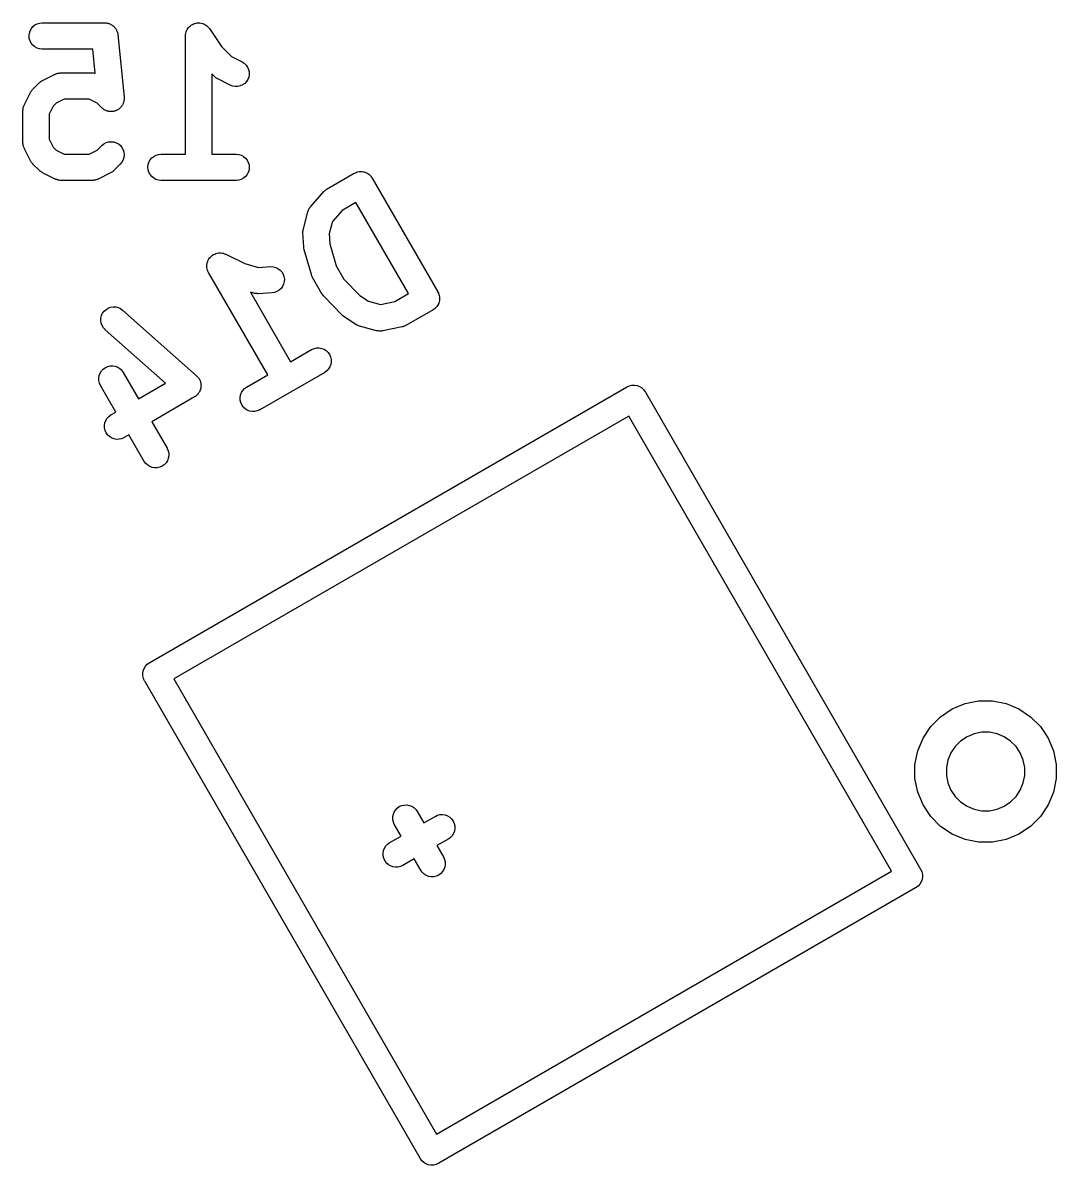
# Model space of a CAD drawing. Extents: x 4.04 to 7.58, y -4.58 to -3.6.
# Drawn here: x 6.5819 to 6.7367, y -3.9525 to -3.7814 of the extents above; entities that cross this region are included whole.
import ezdxf

# ---------------------------------------------------------------- set-up
doc = ezdxf.new("R2010")
doc.units = 0
doc.header["$MEASUREMENT"] = 0
doc.layers.add('BLACK', color=7, linetype='CONTINUOUS')

msp = doc.modelspace()

# ---------------------------------------------------------------- linework, layer by layer
at = {"layer": 'BLACK', "linetype": 'CONTINUOUS'}
for p, q in [((6.58367, -3.78167), (6.58401, -3.78149)), ((6.58401, -3.78149), (6.58438, -3.78138)), ((6.58438, -3.78138), (6.58476, -3.78135)), ((6.58476, -3.78135), (6.59413, -3.78135)), ((6.59413, -3.78135), (6.59416, -3.78135)), ((6.59416, -3.78135), (6.59425, -3.78136)), ((6.59425, -3.78136), (6.59433, -3.78136)), ((6.59433, -3.78136), (6.59444, -3.78138)), ((6.59444, -3.78138), (6.59454, -3.78139)), ((6.59454, -3.78139), (6.59462, -3.78142)), ((6.59462, -3.78142), (6.59471, -3.78143)), ((6.59471, -3.78143), (6.59481, -3.78147)), ((6.59481, -3.78147), (6.59491, -3.78151)), ((6.59491, -3.78151), (6.59498, -3.78155)), ((6.59498, -3.78155), (6.59506, -3.78158)), ((6.59506, -3.78158), (6.59515, -3.78164)), ((6.60711, -3.78167), (6.60728, -3.78158)), ((6.60728, -3.78158), (6.60745, -3.78149)), ((6.60745, -3.78149), (6.60745, -3.78149)), ((6.60745, -3.78149), (6.60746, -3.78149)), ((6.60746, -3.78149), (6.60762, -3.78144)), ((6.60762, -3.78144), (6.60782, -3.78138)), ((6.60782, -3.78138), (6.608, -3.78137)), ((6.60782, -3.78138), (6.60782, -3.78138)), ((6.60782, -3.78138), (6.60782, -3.78138)), ((6.608, -3.78137), (6.6082, -3.78135)), ((6.6082, -3.78135), (6.60821, -3.78135)), ((6.60821, -3.78135), (6.60821, -3.78135)), ((6.60821, -3.78135), (6.60839, -3.78136)), ((6.60839, -3.78136), (6.60859, -3.78139)), ((6.60859, -3.78139), (6.60859, -3.78139)), ((6.60859, -3.78139), (6.60859, -3.78139)), ((6.60859, -3.78139), (6.60876, -3.78144)), ((6.60876, -3.78144), (6.60895, -3.7815)), ((6.60895, -3.7815), (6.60895, -3.7815)), ((6.60895, -3.7815), (6.60896, -3.7815)), ((6.60896, -3.7815), (6.60912, -3.78159)), ((6.58279, -3.7833), (6.58283, -3.78292)), ((6.58283, -3.78292), (6.58294, -3.78255)), ((6.58294, -3.78255), (6.58313, -3.78221)), ((6.58313, -3.78221), (6.58337, -3.78192)), ((6.58337, -3.78192), (6.58367, -3.78167)), ((6.59515, -3.78164), (6.59524, -3.78169)), ((6.59524, -3.78169), (6.59531, -3.78175)), ((6.59531, -3.78175), (6.59538, -3.7818)), ((6.59538, -3.7818), (6.59546, -3.78187)), ((6.59546, -3.78187), (6.59554, -3.78194)), ((6.59554, -3.78194), (6.59559, -3.78201)), ((6.59559, -3.78201), (6.59566, -3.78207)), ((6.59566, -3.78207), (6.59571, -3.78215)), ((6.59571, -3.78215), (6.59578, -3.78224)), ((6.59578, -3.78224), (6.59582, -3.78231)), ((6.59582, -3.78231), (6.59587, -3.78239)), ((6.59587, -3.78239), (6.59591, -3.78248)), ((6.59591, -3.78248), (6.59596, -3.78258)), ((6.59596, -3.78258), (6.59598, -3.78266)), ((6.59598, -3.78266), (6.59602, -3.78274)), ((6.59602, -3.78274), (6.59604, -3.78285)), ((6.59604, -3.78285), (6.59607, -3.78295)), ((6.59607, -3.78295), (6.59607, -3.78303)), ((6.59607, -3.78303), (6.59609, -3.78312)), ((6.59609, -3.78312), (6.59703, -3.79249)), ((6.60622, -3.78329), (6.60625, -3.7831)), ((6.60622, -3.78331), (6.60622, -3.78329)), ((6.60625, -3.7831), (6.60627, -3.78291)), ((6.60627, -3.78291), (6.60633, -3.7827)), ((6.60627, -3.78291), (6.60627, -3.78291)), ((6.60627, -3.78291), (6.60627, -3.78291)), ((6.60633, -3.7827), (6.60638, -3.78254)), ((6.60638, -3.78254), (6.60649, -3.78235)), ((6.60638, -3.78254), (6.60638, -3.78254)), ((6.60638, -3.78254), (6.60638, -3.78254)), ((6.60649, -3.78235), (6.60657, -3.7822)), ((6.60657, -3.7822), (6.60669, -3.78205)), ((6.60657, -3.7822), (6.60657, -3.7822)), ((6.60657, -3.7822), (6.60657, -3.7822)), ((6.60669, -3.78205), (6.60681, -3.78191)), ((6.60681, -3.78191), (6.60681, -3.78191)), ((6.60681, -3.78191), (6.60682, -3.78191)), ((6.60682, -3.78191), (6.60697, -3.78178)), ((6.60697, -3.78178), (6.60711, -3.78167)), ((6.60711, -3.78167), (6.60711, -3.78167)), ((6.60711, -3.78167), (6.60711, -3.78167)), ((6.60912, -3.78159), (6.60929, -3.78168)), ((6.60929, -3.78168), (6.60929, -3.78168)), ((6.60929, -3.78168), (6.60929, -3.78168)), ((6.60929, -3.78168), (6.60945, -3.78181)), ((6.60945, -3.78181), (6.60959, -3.78193)), ((6.60959, -3.78193), (6.60959, -3.78193)), ((6.60959, -3.78193), (6.60959, -3.78193)), ((6.60959, -3.78193), (6.6097, -3.78206)), ((6.6097, -3.78206), (6.60983, -3.78222)), ((6.60983, -3.78222), (6.6116, -3.78487)), ((6.58282, -3.78368), (6.58279, -3.7833)), ((6.58293, -3.78405), (6.58282, -3.78368)), ((6.58311, -3.78439), (6.58293, -3.78405)), ((6.58335, -3.78469), (6.58311, -3.78439)), ((6.58365, -3.78494), (6.58335, -3.78469)), ((6.58398, -3.78512), (6.58365, -3.78494)), ((6.60622, -3.80103), (6.60622, -3.78331)), ((6.6116, -3.78487), (6.61311, -3.78638)), ((6.58435, -3.78524), (6.58398, -3.78512)), ((6.58473, -3.78528), (6.58435, -3.78524)), ((6.58476, -3.78528), (6.58473, -3.78528)), ((6.59235, -3.78528), (6.58476, -3.78528)), ((6.59271, -3.7889), (6.59235, -3.78528)), ((6.61311, -3.78638), (6.6147, -3.78718)), ((6.6147, -3.78718), (6.61472, -3.78719)), ((6.61472, -3.78719), (6.61504, -3.7874)), ((6.61504, -3.7874), (6.61532, -3.78767)), ((6.61532, -3.78767), (6.61554, -3.78798)), ((6.61554, -3.78798), (6.61569, -3.78834)), ((6.61569, -3.78834), (6.61577, -3.78871)), ((6.58456, -3.79015), (6.58462, -3.7901)), ((6.58462, -3.7901), (6.58472, -3.79005)), ((6.58472, -3.79005), (6.58482, -3.78999)), ((6.58482, -3.78999), (6.58669, -3.78905)), ((6.58669, -3.78905), (6.58671, -3.78904)), ((6.58671, -3.78904), (6.58677, -3.78902)), ((6.58677, -3.78902), (6.58682, -3.78899)), ((6.58682, -3.78899), (6.58695, -3.78895)), ((6.58695, -3.78895), (6.58708, -3.78891)), ((6.58708, -3.78891), (6.58713, -3.7889)), ((6.58713, -3.7889), (6.58719, -3.78888)), ((6.58719, -3.78888), (6.58732, -3.78887)), ((6.58732, -3.78887), (6.58745, -3.78885)), ((6.58745, -3.78885), (6.58751, -3.78885)), ((6.58751, -3.78885), (6.58757, -3.78885)), ((6.58757, -3.78885), (6.59226, -3.78885)), ((6.59226, -3.78885), (6.59228, -3.78885)), ((6.59228, -3.78885), (6.59234, -3.78885)), ((6.59234, -3.78885), (6.5924, -3.78885)), ((6.5924, -3.78885), (6.59253, -3.78887)), ((6.59253, -3.78887), (6.59267, -3.78889)), ((6.59267, -3.78889), (6.59271, -3.7889)), ((6.61055, -3.78939), (6.61016, -3.789)), ((6.61016, -3.789), (6.61016, -3.80103)), ((6.61064, -3.78946), (6.61055, -3.78939)), ((6.61072, -3.78954), (6.61064, -3.78946)), ((6.61078, -3.78959), (6.61072, -3.78954)), ((6.61085, -3.78964), (6.61078, -3.78959)), ((6.61094, -3.78969), (6.61085, -3.78964)), ((6.61104, -3.78975), (6.61094, -3.78969)), ((6.61106, -3.78976), (6.61104, -3.78975)), ((6.61294, -3.7907), (6.61106, -3.78976)), ((6.61557, -3.78983), (6.61536, -3.79016)), ((6.61571, -3.78947), (6.61557, -3.78983)), ((6.61578, -3.7891), (6.61571, -3.78947)), ((6.61577, -3.78871), (6.61578, -3.7891)), ((6.58206, -3.79368), (6.583, -3.79181)), ((6.583, -3.79181), (6.58301, -3.79178)), ((6.58301, -3.79178), (6.58307, -3.79169)), ((6.58307, -3.79169), (6.58312, -3.79159)), ((6.58312, -3.79159), (6.58317, -3.79153)), ((6.58317, -3.79153), (6.58322, -3.79146)), ((6.58322, -3.79146), (6.5833, -3.79138)), ((6.5833, -3.79138), (6.58337, -3.7913)), ((6.58337, -3.7913), (6.5843, -3.79036)), ((6.5843, -3.79036), (6.58432, -3.79034)), ((6.58432, -3.79034), (6.58441, -3.79027)), ((6.58441, -3.79027), (6.58449, -3.79019)), ((6.58449, -3.79019), (6.58456, -3.79015)), ((6.6133, -3.79084), (6.61294, -3.7907)), ((6.61367, -3.7909), (6.6133, -3.79084)), ((6.61406, -3.79089), (6.61367, -3.7909)), ((6.61443, -3.79081), (6.61406, -3.79089)), ((6.61478, -3.79065), (6.61443, -3.79081)), ((6.6151, -3.79043), (6.61478, -3.79065)), ((6.61536, -3.79016), (6.6151, -3.79043)), ((6.58686, -3.79337), (6.58638, -3.79385)), ((6.58803, -3.79278), (6.58686, -3.79337)), ((6.59179, -3.79278), (6.58803, -3.79278)), ((6.59297, -3.79337), (6.59179, -3.79278)), ((6.59368, -3.79408), (6.59297, -3.79337)), ((6.59683, -3.79354), (6.5968, -3.79363)), ((6.59688, -3.79346), (6.59683, -3.79354)), ((6.59691, -3.79337), (6.59688, -3.79346)), ((6.59695, -3.79328), (6.59691, -3.79337)), ((6.59697, -3.79318), (6.59695, -3.79328)), ((6.597, -3.79309), (6.59697, -3.79318)), ((6.59701, -3.793), (6.597, -3.79309)), ((6.59703, -3.7929), (6.59701, -3.793)), ((6.59703, -3.79249), (6.59703, -3.79252)), ((6.59703, -3.79252), (6.59703, -3.79261)), ((6.59703, -3.79261), (6.59704, -3.79271)), ((6.59704, -3.79271), (6.59703, -3.79281)), ((6.59703, -3.79281), (6.59703, -3.7929)), ((6.58185, -3.79454), (6.58186, -3.79448)), ((6.58185, -3.79456), (6.58185, -3.79454)), ((6.58185, -3.79925), (6.58185, -3.79456)), ((6.58186, -3.79442), (6.58188, -3.79429)), ((6.58186, -3.79448), (6.58186, -3.79442)), ((6.58188, -3.79429), (6.5819, -3.79415)), ((6.5819, -3.79415), (6.58191, -3.7941)), ((6.58191, -3.7941), (6.58192, -3.79404)), ((6.58192, -3.79404), (6.58197, -3.79392)), ((6.58197, -3.79392), (6.58201, -3.79379)), ((6.58201, -3.79379), (6.58204, -3.79374)), ((6.58204, -3.79374), (6.58206, -3.79368)), ((6.58638, -3.79385), (6.58579, -3.79503)), ((6.58579, -3.79503), (6.58579, -3.79879)), ((6.59375, -3.79414), (6.59368, -3.79408)), ((6.59382, -3.79421), (6.59375, -3.79414)), ((6.5939, -3.79426), (6.59382, -3.79421)), ((6.59397, -3.79432), (6.5939, -3.79426)), ((6.59406, -3.79437), (6.59397, -3.79432)), ((6.59414, -3.79442), (6.59406, -3.79437)), ((6.59423, -3.79446), (6.59414, -3.79442)), ((6.59431, -3.79451), (6.59423, -3.79446)), ((6.5944, -3.79453), (6.59431, -3.79451)), ((6.59449, -3.79457), (6.5944, -3.79453)), ((6.59459, -3.79459), (6.59449, -3.79457)), ((6.59468, -3.79462), (6.59459, -3.79459)), ((6.59477, -3.79463), (6.59468, -3.79462)), ((6.59487, -3.79465), (6.59477, -3.79463)), ((6.59496, -3.79465), (6.59487, -3.79465)), ((6.59506, -3.79466), (6.59496, -3.79465)), ((6.59516, -3.79465), (6.59506, -3.79466)), ((6.59525, -3.79465), (6.59516, -3.79465)), ((6.59535, -3.79463), (6.59525, -3.79465)), ((6.59544, -3.79462), (6.59535, -3.79463)), ((6.59554, -3.79459), (6.59544, -3.79462)), ((6.59563, -3.79458), (6.59554, -3.79459)), ((6.59572, -3.79454), (6.59563, -3.79458)), ((6.59581, -3.79451), (6.59572, -3.79454)), ((6.5959, -3.79447), (6.59581, -3.79451)), ((6.59598, -3.79443), (6.5959, -3.79447)), ((6.59607, -3.79438), (6.59598, -3.79443)), ((6.59615, -3.79433), (6.59607, -3.79438)), ((6.59623, -3.79427), (6.59615, -3.79433)), ((6.59631, -3.79422), (6.59623, -3.79427)), ((6.59638, -3.79415), (6.59631, -3.79422)), ((6.59645, -3.79409), (6.59638, -3.79415)), ((6.59651, -3.79402), (6.59645, -3.79409)), ((6.59658, -3.79395), (6.59651, -3.79402)), ((6.59663, -3.79387), (6.59658, -3.79395)), ((6.5967, -3.79379), (6.59663, -3.79387)), ((6.59674, -3.79371), (6.5967, -3.79379)), ((6.5968, -3.79363), (6.59674, -3.79371)), ((6.58186, -3.79931), (6.58185, -3.79925)), ((6.58186, -3.79937), (6.58186, -3.79931)), ((6.58188, -3.7995), (6.58186, -3.79937)), ((6.58189, -3.79963), (6.58188, -3.7995)), ((6.58191, -3.79969), (6.58189, -3.79963)), ((6.58192, -3.79975), (6.58191, -3.79969)), ((6.58196, -3.79987), (6.58192, -3.79975)), ((6.582, -3.8), (6.58196, -3.79987)), ((6.58203, -3.80005), (6.582, -3.8)), ((6.58205, -3.80011), (6.58203, -3.80005)), ((6.58206, -3.80013), (6.58205, -3.80011)), ((6.583, -3.80201), (6.58206, -3.80013)), ((6.58579, -3.79879), (6.58638, -3.79996)), ((6.58638, -3.79996), (6.58686, -3.80044)), ((6.59297, -3.80044), (6.59368, -3.79973)), ((6.59368, -3.79973), (6.5937, -3.79971)), ((6.5937, -3.79971), (6.594, -3.79947)), ((6.594, -3.79947), (6.59434, -3.7993)), ((6.59434, -3.7993), (6.59471, -3.79919)), ((6.59471, -3.79919), (6.59509, -3.79916)), ((6.59509, -3.79916), (6.59547, -3.7992)), ((6.59547, -3.7992), (6.59584, -3.79931)), ((6.59584, -3.79931), (6.59618, -3.7995)), ((6.59618, -3.7995), (6.59647, -3.79974)), ((6.59647, -3.79974), (6.59671, -3.80004)), ((6.59671, -3.80004), (6.59689, -3.80038)), ((6.59689, -3.80038), (6.597, -3.80075)), ((6.58306, -3.8021), (6.583, -3.80201)), ((6.58311, -3.8022), (6.58306, -3.8021)), ((6.58686, -3.80044), (6.58803, -3.80103)), ((6.58803, -3.80103), (6.59179, -3.80103)), ((6.59179, -3.80103), (6.59297, -3.80044)), ((6.59689, -3.80188), (6.59671, -3.80222)), ((6.597, -3.80151), (6.59689, -3.80188)), ((6.597, -3.80075), (6.59704, -3.80113)), ((6.59704, -3.80113), (6.597, -3.80151)), ((6.60075, -3.80224), (6.60094, -3.8019)), ((6.60094, -3.8019), (6.60118, -3.8016)), ((6.60118, -3.8016), (6.60148, -3.80136)), ((6.60148, -3.80136), (6.60182, -3.80118)), ((6.60182, -3.80118), (6.60219, -3.80107)), ((6.60219, -3.80107), (6.60257, -3.80103)), ((6.60257, -3.80103), (6.60622, -3.80103)), ((6.61016, -3.80103), (6.61382, -3.80103)), ((6.61382, -3.80103), (6.61384, -3.80103)), ((6.61384, -3.80103), (6.61423, -3.80107)), ((6.61423, -3.80107), (6.61459, -3.80119)), ((6.61459, -3.80119), (6.61493, -3.80138)), ((6.61493, -3.80138), (6.61522, -3.80162)), ((6.61522, -3.80162), (6.61546, -3.80192)), ((6.61546, -3.80192), (6.61564, -3.80226)), ((6.58316, -3.80226), (6.58311, -3.8022)), ((6.5832, -3.80233), (6.58316, -3.80226)), ((6.58328, -3.80241), (6.5832, -3.80233)), ((6.58335, -3.8025), (6.58328, -3.80241)), ((6.58337, -3.80252), (6.58335, -3.8025)), ((6.5843, -3.80345), (6.58337, -3.80252)), ((6.58439, -3.80352), (6.5843, -3.80345)), ((6.58447, -3.8036), (6.58439, -3.80352)), ((6.58454, -3.80365), (6.58447, -3.8036)), ((6.5846, -3.8037), (6.58454, -3.80365)), ((6.5847, -3.80375), (6.5846, -3.8037)), ((6.58479, -3.80381), (6.5847, -3.80375)), ((6.58482, -3.80382), (6.58479, -3.80381)), ((6.58669, -3.80476), (6.58482, -3.80382)), ((6.59501, -3.80382), (6.59314, -3.80476)), ((6.59511, -3.80376), (6.59501, -3.80382)), ((6.5952, -3.80371), (6.59511, -3.80376)), ((6.59527, -3.80366), (6.5952, -3.80371)), ((6.59534, -3.80362), (6.59527, -3.80366)), ((6.59542, -3.80354), (6.59534, -3.80362)), ((6.5955, -3.80347), (6.59542, -3.80354)), ((6.59552, -3.80345), (6.5955, -3.80347)), ((6.59646, -3.80252), (6.59552, -3.80345)), ((6.59671, -3.80222), (6.59646, -3.80252)), ((6.6006, -3.80299), (6.60064, -3.8026)), ((6.60063, -3.80337), (6.6006, -3.80299)), ((6.60074, -3.80374), (6.60063, -3.80337)), ((6.60064, -3.8026), (6.60075, -3.80224)), ((6.60092, -3.80408), (6.60074, -3.80374)), ((6.61563, -3.80376), (6.61545, -3.8041)), ((6.61575, -3.8034), (6.61563, -3.80376)), ((6.61564, -3.80226), (6.61575, -3.80263)), ((6.61575, -3.80263), (6.61579, -3.80301)), ((6.61579, -3.80301), (6.61575, -3.8034)), ((6.63154, -3.80388), (6.63171, -3.80381)), ((6.63171, -3.80381), (6.63188, -3.80373)), ((6.63188, -3.80373), (6.63189, -3.80373)), ((6.63189, -3.80373), (6.6319, -3.80373)), ((6.6319, -3.80373), (6.63207, -3.80369)), ((6.63207, -3.80369), (6.63226, -3.80365)), ((6.63226, -3.80365), (6.63226, -3.80365)), ((6.63226, -3.80365), (6.63227, -3.80365)), ((6.63227, -3.80365), (6.63246, -3.80364)), ((6.63246, -3.80364), (6.63264, -3.80364)), ((6.63264, -3.80364), (6.63265, -3.80364)), ((6.63265, -3.80364), (6.63265, -3.80364)), ((6.63265, -3.80364), (6.63284, -3.80367)), ((6.63284, -3.80367), (6.63302, -3.8037)), ((6.63302, -3.8037), (6.63303, -3.8037)), ((6.63303, -3.8037), (6.63303, -3.8037)), ((6.63303, -3.8037), (6.6332, -3.80377)), ((6.6332, -3.80377), (6.63338, -3.80384)), ((6.63338, -3.80384), (6.63339, -3.80384)), ((6.63339, -3.80384), (6.63339, -3.80384)), ((6.63339, -3.80384), (6.63354, -3.80394)), ((6.58674, -3.80478), (6.58669, -3.80476)), ((6.58679, -3.80481), (6.58674, -3.80478)), ((6.58692, -3.80485), (6.58679, -3.80481)), ((6.58705, -3.8049), (6.58692, -3.80485)), ((6.58711, -3.80491), (6.58705, -3.8049)), ((6.58716, -3.80493), (6.58711, -3.80491)), ((6.58729, -3.80494), (6.58716, -3.80493)), ((6.58743, -3.80496), (6.58729, -3.80494)), ((6.58749, -3.80496), (6.58743, -3.80496)), ((6.58754, -3.80497), (6.58749, -3.80496)), ((6.58757, -3.80497), (6.58754, -3.80497)), ((6.59226, -3.80497), (6.58757, -3.80497)), ((6.59231, -3.80496), (6.59226, -3.80497)), ((6.59237, -3.80496), (6.59231, -3.80496)), ((6.59251, -3.80494), (6.59237, -3.80496)), ((6.59264, -3.80493), (6.59251, -3.80494)), ((6.5927, -3.80491), (6.59264, -3.80493)), ((6.59275, -3.8049), (6.5927, -3.80491)), ((6.59288, -3.80486), (6.59275, -3.8049)), ((6.59301, -3.80482), (6.59288, -3.80486)), ((6.59306, -3.80479), (6.59301, -3.80482)), ((6.59311, -3.80477), (6.59306, -3.80479)), ((6.59314, -3.80476), (6.59311, -3.80477)), ((6.60116, -3.80438), (6.60092, -3.80408)), ((6.60146, -3.80462), (6.60116, -3.80438)), ((6.60179, -3.80481), (6.60146, -3.80462)), ((6.60216, -3.80493), (6.60179, -3.80481)), ((6.60254, -3.80497), (6.60216, -3.80493)), ((6.60257, -3.80497), (6.60254, -3.80497)), ((6.61382, -3.80497), (6.60257, -3.80497)), ((6.6142, -3.80493), (6.61382, -3.80497)), ((6.61457, -3.80482), (6.6142, -3.80493)), ((6.61491, -3.80464), (6.61457, -3.80482)), ((6.6152, -3.8044), (6.61491, -3.80464)), ((6.61545, -3.8041), (6.6152, -3.8044)), ((6.62746, -3.80624), (6.63152, -3.8039)), ((6.63152, -3.8039), (6.63153, -3.80389)), ((6.63153, -3.80389), (6.63154, -3.80388)), ((6.63153, -3.80389), (6.63153, -3.80389)), ((6.63153, -3.80389), (6.63153, -3.80389)), ((6.63354, -3.80394), (6.6337, -3.80404)), ((6.6337, -3.80404), (6.63371, -3.80405)), ((6.63371, -3.80405), (6.63372, -3.80405)), ((6.63372, -3.80405), (6.63385, -3.80417)), ((6.63385, -3.80417), (6.63398, -3.8043)), ((6.63398, -3.8043), (6.63399, -3.80431)), ((6.63399, -3.80431), (6.63399, -3.80431)), ((6.63399, -3.80431), (6.6341, -3.80446)), ((6.6341, -3.80446), (6.63421, -3.80462)), ((6.63421, -3.80462), (6.64405, -3.82166)), ((6.62501, -3.80886), (6.62697, -3.80664)), ((6.62697, -3.80664), (6.62699, -3.80662)), ((6.62699, -3.80662), (6.62707, -3.80654)), ((6.62707, -3.80654), (6.62715, -3.80646)), ((6.62715, -3.80646), (6.62721, -3.80641)), ((6.62721, -3.80641), (6.62728, -3.80636)), ((6.62728, -3.80636), (6.62737, -3.8063)), ((6.62737, -3.8063), (6.62746, -3.80624)), ((6.62486, -3.80906), (6.62493, -3.80894)), ((6.62493, -3.80894), (6.62497, -3.8089)), ((6.62497, -3.8089), (6.62501, -3.80886)), ((6.63178, -3.80829), (6.62971, -3.80949)), ((6.63966, -3.82193), (6.63178, -3.80829)), ((6.62389, -3.81221), (6.62458, -3.80965)), ((6.62458, -3.80963), (6.6246, -3.80957)), ((6.62458, -3.80965), (6.62458, -3.80963)), ((6.6246, -3.80957), (6.62462, -3.80952)), ((6.62462, -3.80952), (6.62468, -3.80939)), ((6.62468, -3.80939), (6.62472, -3.80927)), ((6.62472, -3.80927), (6.62476, -3.80922)), ((6.62476, -3.80922), (6.62478, -3.80917)), ((6.62478, -3.80917), (6.62486, -3.80906)), ((6.62971, -3.80949), (6.62826, -3.81112)), ((6.62385, -3.81243), (6.62387, -3.81232)), ((6.62387, -3.81232), (6.62389, -3.81221)), ((6.62826, -3.81112), (6.62778, -3.81292)), ((6.62383, -3.81259), (6.62384, -3.81251)), ((6.62383, -3.8127), (6.62383, -3.81259)), ((6.62383, -3.81281), (6.62383, -3.8127)), ((6.62383, -3.81284), (6.62383, -3.81281)), ((6.62395, -3.81493), (6.62383, -3.81284)), ((6.62384, -3.81251), (6.62385, -3.81243)), ((6.62778, -3.81292), (6.62787, -3.81448)), ((6.61133, -3.81583), (6.61153, -3.81582)), ((6.61153, -3.81582), (6.61153, -3.81582)), ((6.61153, -3.81582), (6.61171, -3.81585)), ((6.61153, -3.81582), (6.61153, -3.81582)), ((6.62395, -3.81494), (6.62395, -3.81493)), ((6.62395, -3.81495), (6.62395, -3.81494)), ((6.62398, -3.81513), (6.62395, -3.81495)), ((6.62401, -3.81531), (6.62398, -3.81513)), ((6.62402, -3.81532), (6.62401, -3.81531)), ((6.62402, -3.81533), (6.62402, -3.81532)), ((6.62402, -3.81536), (6.62402, -3.81533)), ((6.62509, -3.81907), (6.62402, -3.81536)), ((6.62787, -3.81448), (6.62881, -3.81776)), ((6.60943, -3.81764), (6.60947, -3.81742)), ((6.60947, -3.81742), (6.6095, -3.81726)), ((6.6095, -3.81726), (6.60957, -3.81707)), ((6.6095, -3.81726), (6.6095, -3.81726)), ((6.6095, -3.81726), (6.6095, -3.81726)), ((6.60957, -3.81707), (6.60964, -3.8169)), ((6.60964, -3.8169), (6.60974, -3.81674)), ((6.60964, -3.8169), (6.60964, -3.8169)), ((6.60964, -3.8169), (6.60964, -3.8169)), ((6.60974, -3.81674), (6.60984, -3.81658)), ((6.60984, -3.81658), (6.60985, -3.81658)), ((6.60985, -3.81657), (6.60997, -3.81645)), ((6.60985, -3.81658), (6.60985, -3.81657)), ((6.60997, -3.81645), (6.61011, -3.8163)), ((6.61011, -3.8163), (6.61026, -3.81619)), ((6.61011, -3.8163), (6.61011, -3.8163)), ((6.61011, -3.8163), (6.61011, -3.8163)), ((6.61026, -3.81619), (6.61042, -3.81608)), ((6.61042, -3.81607), (6.6106, -3.816)), ((6.61042, -3.81608), (6.61042, -3.81607)), ((6.61042, -3.81608), (6.61042, -3.81608)), ((6.6106, -3.816), (6.61077, -3.81592)), ((6.61077, -3.81592), (6.61077, -3.81592)), ((6.61077, -3.81592), (6.61078, -3.81592)), ((6.61078, -3.81592), (6.61096, -3.81588)), ((6.61096, -3.81588), (6.61115, -3.81583)), ((6.61115, -3.81583), (6.61115, -3.81583)), ((6.61115, -3.81583), (6.61115, -3.81583)), ((6.61115, -3.81583), (6.61133, -3.81583)), ((6.61171, -3.81585), (6.61191, -3.81589)), ((6.61191, -3.81589), (6.61191, -3.81589)), ((6.61191, -3.81589), (6.61191, -3.81589)), ((6.61191, -3.81589), (6.61209, -3.81595)), ((6.61209, -3.81595), (6.61227, -3.81602)), ((6.61227, -3.81602), (6.61512, -3.81743)), ((6.61512, -3.81743), (6.61719, -3.81799)), ((6.60944, -3.81782), (6.60943, -3.81764)), ((6.60943, -3.81764), (6.60943, -3.81764)), ((6.60943, -3.81764), (6.60943, -3.81764)), ((6.60944, -3.81802), (6.60944, -3.81782)), ((6.60949, -3.81822), (6.60944, -3.81802)), ((6.60944, -3.81802), (6.60944, -3.81802)), ((6.60944, -3.81802), (6.60944, -3.81802)), ((6.60952, -3.81839), (6.60949, -3.81822)), ((6.60953, -3.8184), (6.60952, -3.81839)), ((6.6096, -3.81858), (6.60953, -3.8184)), ((6.60953, -3.8184), (6.60953, -3.8184)), ((6.60968, -3.81875), (6.6096, -3.81858)), ((6.60969, -3.81877), (6.60968, -3.81875)), ((6.61855, -3.83411), (6.60969, -3.81877)), ((6.61719, -3.81799), (6.61896, -3.81788)), ((6.61896, -3.81788), (6.61899, -3.81788)), ((6.61899, -3.81788), (6.61937, -3.8179)), ((6.61937, -3.8179), (6.61975, -3.81799)), ((6.61975, -3.81799), (6.62009, -3.81816)), ((6.62009, -3.81816), (6.6204, -3.81839)), ((6.6204, -3.81839), (6.62066, -3.81867)), ((6.62066, -3.81867), (6.62086, -3.819)), ((6.62086, -3.819), (6.62099, -3.81936)), ((6.6251, -3.81911), (6.62509, -3.81907)), ((6.62511, -3.81914), (6.6251, -3.81911)), ((6.62517, -3.81928), (6.62511, -3.81914)), ((6.62881, -3.81776), (6.62997, -3.81977)), ((6.62077, -3.82085), (6.62055, -3.82116)), ((6.62094, -3.8205), (6.62077, -3.82085)), ((6.62103, -3.82012), (6.62094, -3.8205)), ((6.62099, -3.81936), (6.62105, -3.81974)), ((6.62105, -3.81974), (6.62103, -3.82012)), ((6.62523, -3.81943), (6.62517, -3.81928)), ((6.62525, -3.81946), (6.62523, -3.81943)), ((6.62526, -3.81949), (6.62525, -3.81946)), ((6.62528, -3.81952), (6.62526, -3.81949)), ((6.62668, -3.82195), (6.62528, -3.81952)), ((6.62997, -3.81977), (6.63234, -3.82222)), ((6.61648, -3.82187), (6.61595, -3.82173)), ((6.61595, -3.82173), (6.62196, -3.83215)), ((6.61659, -3.82189), (6.61648, -3.82187)), ((6.61669, -3.82192), (6.61659, -3.82189)), ((6.61678, -3.82192), (6.61669, -3.82192)), ((6.61686, -3.82193), (6.61678, -3.82192)), ((6.61697, -3.82193), (6.61686, -3.82193)), ((6.61708, -3.82194), (6.61697, -3.82193)), ((6.61711, -3.82194), (6.61708, -3.82194)), ((6.6192, -3.82181), (6.61711, -3.82194)), ((6.61958, -3.82175), (6.6192, -3.82181)), ((6.61994, -3.82162), (6.61958, -3.82175)), ((6.62027, -3.82142), (6.61994, -3.82162)), ((6.62055, -3.82116), (6.62027, -3.82142)), ((6.6267, -3.82198), (6.62668, -3.82195)), ((6.62672, -3.82201), (6.6267, -3.82198)), ((6.62681, -3.82213), (6.62672, -3.82201)), ((6.62691, -3.82226), (6.62681, -3.82213)), ((6.62693, -3.82229), (6.62691, -3.82226)), ((6.62695, -3.82231), (6.62693, -3.82229)), ((6.62697, -3.82233), (6.62695, -3.82231)), ((6.62966, -3.82511), (6.62697, -3.82233)), ((6.63234, -3.82222), (6.63364, -3.82308)), ((6.63758, -3.82313), (6.63966, -3.82193)), ((6.64405, -3.82166), (6.64406, -3.82168)), ((6.64406, -3.82168), (6.64406, -3.82168)), ((6.64406, -3.82168), (6.64406, -3.82168)), ((6.64406, -3.82168), (6.64406, -3.82169)), ((6.64406, -3.82169), (6.64414, -3.82186)), ((6.64414, -3.82186), (6.64421, -3.82203)), ((6.64421, -3.82203), (6.64422, -3.82203)), ((6.64422, -3.82203), (6.64422, -3.82204)), ((6.64422, -3.82204), (6.64426, -3.82222)), ((6.64426, -3.82222), (6.6443, -3.8224)), ((6.6443, -3.8224), (6.6443, -3.82241)), ((6.6443, -3.82241), (6.6443, -3.82242)), ((6.6443, -3.82242), (6.6443, -3.8226)), ((6.6443, -3.8226), (6.64431, -3.82279)), ((6.59404, -3.82456), (6.59432, -3.8243)), ((6.59432, -3.8243), (6.59465, -3.8241)), ((6.59465, -3.8241), (6.59501, -3.82397)), ((6.59501, -3.82397), (6.59539, -3.82391)), ((6.59539, -3.82391), (6.59578, -3.82393)), ((6.59578, -3.82393), (6.59615, -3.82402)), ((6.59615, -3.82402), (6.5965, -3.82418)), ((6.5965, -3.82418), (6.59681, -3.82441)), ((6.63364, -3.82308), (6.63544, -3.82356)), ((6.63544, -3.82356), (6.63758, -3.82313)), ((6.64333, -3.82435), (6.63927, -3.8267)), ((6.64348, -3.82424), (6.64333, -3.82435)), ((6.64363, -3.82414), (6.64348, -3.82424)), ((6.64364, -3.82413), (6.64363, -3.82414)), ((6.64377, -3.82399), (6.64364, -3.82413)), ((6.64364, -3.82413), (6.64364, -3.82413)), ((6.6439, -3.82386), (6.64377, -3.82399)), ((6.64391, -3.82385), (6.6439, -3.82385)), ((6.6439, -3.82385), (6.6439, -3.82386)), ((6.644, -3.82369), (6.64391, -3.82385)), ((6.6441, -3.82354), (6.644, -3.82369)), ((6.64411, -3.82353), (6.6441, -3.82354)), ((6.64418, -3.82335), (6.64411, -3.82352)), ((6.64411, -3.82352), (6.64411, -3.82353)), ((6.64424, -3.82318), (6.64418, -3.82335)), ((6.64425, -3.82316), (6.64424, -3.82317)), ((6.64424, -3.82317), (6.64424, -3.82318)), ((6.64428, -3.82298), (6.64425, -3.82316)), ((6.64431, -3.8228), (6.64428, -3.82298)), ((6.64431, -3.82279), (6.64431, -3.82279)), ((6.64431, -3.82279), (6.64431, -3.8228)), ((6.59354, -3.82598), (6.59356, -3.82559)), ((6.59359, -3.82636), (6.59354, -3.82598)), ((6.59356, -3.82559), (6.59365, -3.82522)), ((6.59365, -3.82522), (6.59381, -3.82487)), ((6.59381, -3.82487), (6.59404, -3.82456)), ((6.59681, -3.82441), (6.6079, -3.83424)), ((6.62966, -3.82512), (6.62966, -3.82511)), ((6.62967, -3.82513), (6.62966, -3.82512)), ((6.62981, -3.82524), (6.62967, -3.82513)), ((6.62995, -3.82536), (6.62981, -3.82524)), ((6.62996, -3.82537), (6.62995, -3.82536)), ((6.62997, -3.82537), (6.62996, -3.82537)), ((6.62999, -3.82539), (6.62997, -3.82537)), ((6.63174, -3.82654), (6.62999, -3.82539)), ((6.59372, -3.82672), (6.59359, -3.82636)), ((6.59392, -3.82705), (6.59372, -3.82672)), ((6.59418, -3.82733), (6.59392, -3.82705)), ((6.5942, -3.82735), (6.59418, -3.82733)), ((6.60324, -3.83537), (6.5942, -3.82735)), ((6.63184, -3.82659), (6.63174, -3.82654)), ((6.63193, -3.82665), (6.63184, -3.82659)), ((6.632, -3.82668), (6.63193, -3.82665)), ((6.63208, -3.82672), (6.632, -3.82668)), ((6.63218, -3.82675), (6.63208, -3.82672)), ((6.63229, -3.82679), (6.63218, -3.82675)), ((6.63231, -3.8268), (6.63229, -3.82679)), ((6.63487, -3.82749), (6.63231, -3.8268)), ((6.63493, -3.8275), (6.63487, -3.82749)), ((6.63499, -3.82751), (6.63493, -3.8275)), ((6.63512, -3.82753), (6.63499, -3.82751)), ((6.63525, -3.82755), (6.63512, -3.82753)), ((6.63531, -3.82755), (6.63525, -3.82755)), ((6.63537, -3.82755), (6.63531, -3.82755)), ((6.6355, -3.82754), (6.63537, -3.82755)), ((6.63564, -3.82754), (6.6355, -3.82754)), ((6.63569, -3.82752), (6.63564, -3.82754)), ((6.63575, -3.82752), (6.63569, -3.82752)), ((6.63578, -3.82751), (6.63575, -3.82752)), ((6.63868, -3.82692), (6.63578, -3.82751)), ((6.63879, -3.82689), (6.63868, -3.82692)), ((6.6389, -3.82686), (6.63879, -3.82689)), ((6.63897, -3.82683), (6.6389, -3.82686)), ((6.63905, -3.82681), (6.63897, -3.82683)), ((6.63915, -3.82675), (6.63905, -3.82681)), ((6.63925, -3.82671), (6.63915, -3.82675)), ((6.63927, -3.8267), (6.63925, -3.82671)), ((6.62196, -3.83215), (6.62513, -3.83032)), ((6.62513, -3.83032), (6.62515, -3.8303)), ((6.62515, -3.8303), (6.6255, -3.83015)), ((6.6255, -3.83015), (6.62588, -3.83007)), ((6.62588, -3.83007), (6.62626, -3.83006)), ((6.62626, -3.83006), (6.62664, -3.83013)), ((6.62664, -3.83013), (6.627, -3.83026)), ((6.627, -3.83026), (6.62732, -3.83047)), ((6.62732, -3.83047), (6.6276, -3.83074)), ((6.6276, -3.83074), (6.62782, -3.83105)), ((6.62782, -3.83105), (6.62798, -3.8314)), ((6.59422, -3.83301), (6.59457, -3.83285)), ((6.59457, -3.83285), (6.59495, -3.83276)), ((6.59495, -3.83276), (6.59533, -3.83275)), ((6.59533, -3.83275), (6.59571, -3.83282)), ((6.59571, -3.83282), (6.59607, -3.83295)), ((6.62787, -3.8329), (6.62767, -3.83322)), ((6.62801, -3.83254), (6.62787, -3.8329)), ((6.62798, -3.8314), (6.62806, -3.83178)), ((6.62807, -3.83216), (6.62801, -3.83254)), ((6.62806, -3.83178), (6.62807, -3.83216)), ((6.59323, -3.83457), (6.5933, -3.83419)), ((6.59324, -3.83495), (6.59323, -3.83457)), ((6.5933, -3.83419), (6.59344, -3.83383)), ((6.59344, -3.83383), (6.59364, -3.83351)), ((6.59364, -3.83351), (6.59391, -3.83323)), ((6.59391, -3.83323), (6.59422, -3.83301)), ((6.59607, -3.83295), (6.5964, -3.83316)), ((6.5964, -3.83316), (6.59668, -3.83342)), ((6.59668, -3.83342), (6.5969, -3.83373)), ((6.5969, -3.83373), (6.5992, -3.83771)), ((6.6079, -3.83424), (6.60792, -3.83426)), ((6.60792, -3.83426), (6.608, -3.83435)), ((6.608, -3.83435), (6.60808, -3.83443)), ((6.60808, -3.83443), (6.60813, -3.83449)), ((6.60813, -3.83449), (6.60818, -3.83454)), ((6.60818, -3.83454), (6.60824, -3.83465)), ((6.60824, -3.83465), (6.60831, -3.83474)), ((6.61538, -3.83594), (6.61855, -3.83411)), ((6.62709, -3.83373), (6.61735, -3.83935)), ((6.62741, -3.8335), (6.62709, -3.83373)), ((6.62767, -3.83322), (6.62741, -3.8335)), ((6.59332, -3.83533), (6.59324, -3.83495)), ((6.59348, -3.83568), (6.59332, -3.83533)), ((6.59349, -3.8357), (6.59348, -3.83568)), ((6.59579, -3.83968), (6.59349, -3.8357)), ((6.5992, -3.83771), (6.60324, -3.83537)), ((6.6009, -3.87721), (6.67233, -3.83597)), ((6.60831, -3.83474), (6.60834, -3.83481)), ((6.60834, -3.83481), (6.60837, -3.83487)), ((6.60837, -3.83487), (6.60841, -3.83498)), ((6.60841, -3.83498), (6.60846, -3.83509)), ((6.60847, -3.8363), (6.60845, -3.83637)), ((6.60846, -3.83509), (6.60848, -3.83517)), ((6.60849, -3.83623), (6.60847, -3.8363)), ((6.60848, -3.83517), (6.6085, -3.83524)), ((6.60851, -3.83611), (6.60849, -3.83623)), ((6.6085, -3.83524), (6.60852, -3.83535)), ((6.60854, -3.836), (6.60851, -3.83611)), ((6.60852, -3.83535), (6.60855, -3.83547)), ((6.60856, -3.83585), (6.60854, -3.83592)), ((6.60854, -3.83592), (6.60854, -3.836)), ((6.60855, -3.83547), (6.60855, -3.83554)), ((6.60855, -3.83554), (6.60856, -3.83562)), ((6.60856, -3.83562), (6.60855, -3.83573)), ((6.60855, -3.83573), (6.60856, -3.83585)), ((6.61481, -3.83645), (6.61507, -3.83617)), ((6.61507, -3.83617), (6.61538, -3.83594)), ((6.67233, -3.83597), (6.67241, -3.83591)), ((6.67241, -3.83591), (6.6725, -3.83587)), ((6.6725, -3.83587), (6.67276, -3.83575)), ((6.6725, -3.83587), (6.6725, -3.83587)), ((6.67276, -3.83575), (6.67314, -3.83566)), ((6.67314, -3.83566), (6.67353, -3.83565)), ((6.67353, -3.83565), (6.67391, -3.83571)), ((6.67391, -3.83571), (6.67427, -3.83585)), ((6.67427, -3.83585), (6.6746, -3.83606)), ((6.6746, -3.83606), (6.67489, -3.83632)), ((6.67489, -3.83632), (6.67499, -3.83646)), ((6.60758, -3.83742), (6.60116, -3.84112)), ((6.60767, -3.83735), (6.60758, -3.83742)), ((6.60777, -3.83729), (6.60767, -3.83735)), ((6.60783, -3.83724), (6.60777, -3.83729)), ((6.60789, -3.83719), (6.60783, -3.83724)), ((6.60797, -3.83711), (6.60789, -3.83719)), ((6.60806, -3.83703), (6.60797, -3.83711)), ((6.6081, -3.83697), (6.60806, -3.83703)), ((6.60815, -3.83691), (6.6081, -3.83697)), ((6.60822, -3.83681), (6.60815, -3.83691)), ((6.60828, -3.83672), (6.60822, -3.83681)), ((6.60832, -3.83665), (6.60828, -3.83672)), ((6.60836, -3.83659), (6.60832, -3.83665)), ((6.6084, -3.83648), (6.60836, -3.83659)), ((6.60845, -3.83637), (6.6084, -3.83648)), ((6.61441, -3.83751), (6.61447, -3.83713)), ((6.61442, -3.83789), (6.61441, -3.83751)), ((6.6145, -3.83827), (6.61442, -3.83789)), ((6.61447, -3.83713), (6.61461, -3.83677)), ((6.61461, -3.83677), (6.61481, -3.83645)), ((6.67499, -3.83646), (6.67511, -3.83664)), ((6.67511, -3.83664), (6.67515, -3.83672)), ((6.67515, -3.83672), (6.71639, -3.90816)), ((6.59506, -3.8401), (6.59579, -3.83968)), ((6.61466, -3.83862), (6.6145, -3.83827)), ((6.61488, -3.83893), (6.61466, -3.83862)), ((6.61516, -3.8392), (6.61488, -3.83893)), ((6.61548, -3.8394), (6.61516, -3.8392)), ((6.61584, -3.83954), (6.61548, -3.8394)), ((6.61622, -3.83961), (6.61584, -3.83954)), ((6.6166, -3.8396), (6.61622, -3.83961)), ((6.61698, -3.83952), (6.6166, -3.8396)), ((6.61733, -3.83936), (6.61698, -3.83952)), ((6.61735, -3.83935), (6.61733, -3.83936)), ((6.59408, -3.84167), (6.59414, -3.84129)), ((6.59414, -3.84129), (6.59428, -3.84093)), ((6.59428, -3.84093), (6.59448, -3.84061)), ((6.59448, -3.84061), (6.59474, -3.84033)), ((6.59474, -3.84033), (6.59506, -3.8401)), ((6.60116, -3.84112), (6.60346, -3.8451)), ((6.67268, -3.84031), (6.60449, -3.87968)), ((6.71205, -3.9085), (6.67268, -3.84031)), ((6.59409, -3.84205), (6.59408, -3.84167)), ((6.59417, -3.84243), (6.59409, -3.84205)), ((6.59433, -3.84278), (6.59417, -3.84243)), ((6.59455, -3.84309), (6.59433, -3.84278)), ((6.59483, -3.84336), (6.59455, -3.84309)), ((6.59776, -3.84309), (6.59702, -3.84351)), ((6.60005, -3.84707), (6.59776, -3.84309)), ((6.59515, -3.84356), (6.59483, -3.84336)), ((6.59551, -3.8437), (6.59515, -3.84356)), ((6.59589, -3.84377), (6.59551, -3.8437)), ((6.59627, -3.84376), (6.59589, -3.84377)), ((6.59665, -3.84368), (6.59627, -3.84376)), ((6.597, -3.84352), (6.59665, -3.84368)), ((6.59702, -3.84351), (6.597, -3.84352)), ((6.60346, -3.8451), (6.60347, -3.84512)), ((6.60347, -3.84512), (6.60363, -3.84547)), ((6.60365, -3.84661), (6.60351, -3.84697)), ((6.60363, -3.84547), (6.60371, -3.84585)), ((6.60372, -3.84623), (6.60365, -3.84661)), ((6.60371, -3.84585), (6.60372, -3.84623)), ((6.60028, -3.84738), (6.60005, -3.84707)), ((6.60056, -3.84764), (6.60028, -3.84738)), ((6.60088, -3.84785), (6.60056, -3.84764)), ((6.60124, -3.84798), (6.60088, -3.84785)), ((6.60162, -3.84805), (6.60124, -3.84798)), ((6.602, -3.84804), (6.60162, -3.84805)), ((6.60238, -3.84795), (6.602, -3.84804)), ((6.60273, -3.84779), (6.60238, -3.84795)), ((6.60304, -3.84757), (6.60273, -3.84779)), ((6.60331, -3.84729), (6.60304, -3.84757)), ((6.60351, -3.84697), (6.60331, -3.84729)), ((6.60049, -3.87748), (6.60073, -3.87731)), ((6.60073, -3.87731), (6.60081, -3.87725)), ((6.60073, -3.87731), (6.60073, -3.87731)), ((6.60081, -3.87725), (6.6009, -3.87721)), ((6.59982, -3.87883), (6.59989, -3.87845)), ((6.59984, -3.87922), (6.59982, -3.87883)), ((6.59989, -3.87845), (6.60002, -3.87809)), ((6.60002, -3.87809), (6.60023, -3.87776)), ((6.60023, -3.87776), (6.60049, -3.87748)), ((6.60049, -3.87748), (6.60049, -3.87748)), ((6.59993, -3.8796), (6.59984, -3.87922)), ((6.59999, -3.87975), (6.59993, -3.8796)), ((6.60009, -3.87995), (6.59999, -3.87975)), ((6.60014, -3.88003), (6.60009, -3.87995)), ((6.64138, -3.95147), (6.60014, -3.88003)), ((6.60449, -3.87968), (6.64386, -3.94788)), ((6.7194, -3.88533), (6.72113, -3.88417)), ((6.72113, -3.88417), (6.72306, -3.88338)), ((6.72306, -3.88338), (6.7251, -3.88297)), ((6.7251, -3.88297), (6.72719, -3.88297)), ((6.72719, -3.88297), (6.72923, -3.88338)), ((6.72923, -3.88338), (6.73115, -3.88417)), ((6.73115, -3.88417), (6.73289, -3.88533)), ((6.71793, -3.8868), (6.7194, -3.88533)), ((6.73289, -3.88533), (6.73436, -3.8868)), ((6.71677, -3.88854), (6.71793, -3.8868)), ((6.72556, -3.88767), (6.72443, -3.8879)), ((6.72672, -3.88767), (6.72556, -3.88767)), ((6.72786, -3.8879), (6.72672, -3.88767)), ((6.73436, -3.8868), (6.73552, -3.88854)), ((6.71597, -3.89046), (6.71677, -3.88854)), ((6.7224, -3.88898), (6.72158, -3.8898)), ((6.72336, -3.88834), (6.7224, -3.88898)), ((6.72443, -3.8879), (6.72336, -3.88834)), ((6.72893, -3.88834), (6.72786, -3.8879)), ((6.72989, -3.88898), (6.72893, -3.88834)), ((6.73071, -3.8898), (6.72989, -3.88898)), ((6.73552, -3.88854), (6.73632, -3.89046)), ((6.71556, -3.89251), (6.71597, -3.89046)), ((6.72094, -3.89076), (6.72049, -3.89183)), ((6.72158, -3.8898), (6.72094, -3.89076)), ((6.73135, -3.89076), (6.73071, -3.8898)), ((6.73179, -3.89183), (6.73135, -3.89076)), ((6.73632, -3.89046), (6.73672, -3.89251)), ((6.71556, -3.89459), (6.71556, -3.89251)), ((6.72049, -3.89183), (6.72027, -3.89297)), ((6.73202, -3.89297), (6.73179, -3.89183)), ((6.73672, -3.89251), (6.73672, -3.89459)), ((6.72027, -3.89297), (6.72027, -3.89413)), ((6.72027, -3.89413), (6.72049, -3.89526)), ((6.73179, -3.89526), (6.73202, -3.89413)), ((6.73202, -3.89413), (6.73202, -3.89297)), ((6.71597, -3.89663), (6.71556, -3.89459)), ((6.72049, -3.89526), (6.72094, -3.89633)), ((6.73135, -3.89633), (6.73179, -3.89526)), ((6.73672, -3.89459), (6.73632, -3.89663)), ((6.71677, -3.89856), (6.71597, -3.89663)), ((6.72094, -3.89633), (6.72158, -3.89729)), ((6.72158, -3.89729), (6.7224, -3.89811)), ((6.72989, -3.89811), (6.73071, -3.89729)), ((6.73071, -3.89729), (6.73135, -3.89633)), ((6.73632, -3.89663), (6.73552, -3.89856)), ((6.63734, -3.90002), (6.63748, -3.89965)), ((6.63748, -3.89965), (6.63768, -3.89932)), ((6.63768, -3.89932), (6.63795, -3.89904)), ((6.63795, -3.89904), (6.63826, -3.89881)), ((6.63826, -3.89881), (6.63862, -3.89865)), ((6.63862, -3.89865), (6.63899, -3.89857)), ((6.63899, -3.89857), (6.63938, -3.89855)), ((6.63938, -3.89855), (6.63976, -3.89862)), ((6.63976, -3.89862), (6.64013, -3.89875)), ((6.64013, -3.89875), (6.64046, -3.89896)), ((6.64046, -3.89896), (6.64074, -3.89922)), ((6.64074, -3.89922), (6.64091, -3.89946)), ((6.64091, -3.89946), (6.64194, -3.90125)), ((6.71793, -3.90029), (6.71677, -3.89856)), ((6.7224, -3.89811), (6.72336, -3.89876)), ((6.72336, -3.89876), (6.72443, -3.8992)), ((6.72443, -3.8992), (6.72556, -3.89943)), ((6.72556, -3.89943), (6.72672, -3.89943)), ((6.72672, -3.89943), (6.72786, -3.8992)), ((6.72786, -3.8992), (6.72893, -3.89876)), ((6.72893, -3.89876), (6.72989, -3.89811)), ((6.73552, -3.89856), (6.73436, -3.90029)), ((6.63728, -3.9004), (6.63734, -3.90002)), ((6.63729, -3.90079), (6.63728, -3.9004)), ((6.63738, -3.90116), (6.63729, -3.90079)), ((6.6375, -3.90143), (6.63738, -3.90116)), ((6.64194, -3.90125), (6.64373, -3.90022)), ((6.64373, -3.90022), (6.64399, -3.9001)), ((6.64399, -3.9001), (6.64437, -3.90001)), ((6.64437, -3.90001), (6.64476, -3.89999)), ((6.64476, -3.89999), (6.64514, -3.90006)), ((6.64514, -3.90006), (6.6455, -3.90019)), ((6.6455, -3.90019), (6.64583, -3.9004)), ((6.64583, -3.9004), (6.64612, -3.90066)), ((6.64612, -3.90066), (6.64634, -3.90098)), ((6.64634, -3.90098), (6.6465, -3.90133)), ((6.6465, -3.90133), (6.64659, -3.90171)), ((6.7194, -3.90177), (6.71793, -3.90029)), ((6.73436, -3.90029), (6.73289, -3.90177)), ((6.63853, -3.90322), (6.6375, -3.90143)), ((6.6464, -3.90284), (6.6462, -3.90317)), ((6.64654, -3.90248), (6.6464, -3.90284)), ((6.6466, -3.9021), (6.64654, -3.90248)), ((6.64659, -3.90171), (6.6466, -3.9021)), ((6.72113, -3.90292), (6.7194, -3.90177)), ((6.72306, -3.90372), (6.72113, -3.90292)), ((6.73115, -3.90292), (6.72923, -3.90372)), ((6.73289, -3.90177), (6.73115, -3.90292)), ((6.63604, -3.90503), (6.63624, -3.9047)), ((6.63624, -3.9047), (6.63651, -3.90442)), ((6.63651, -3.90442), (6.63674, -3.90425)), ((6.63674, -3.90425), (6.63853, -3.90322)), ((6.6457, -3.90363), (6.64391, -3.90466)), ((6.64391, -3.90466), (6.64494, -3.90645)), ((6.64593, -3.90346), (6.6457, -3.90363)), ((6.6462, -3.90317), (6.64593, -3.90346)), ((6.7251, -3.90413), (6.72306, -3.90372)), ((6.72719, -3.90413), (6.7251, -3.90413)), ((6.72923, -3.90372), (6.72719, -3.90413)), ((6.63584, -3.90578), (6.6359, -3.90539)), ((6.63585, -3.90616), (6.63584, -3.90578)), ((6.63594, -3.90654), (6.63585, -3.90616)), ((6.6359, -3.90539), (6.63604, -3.90503)), ((6.6361, -3.90689), (6.63594, -3.90654)), ((6.64494, -3.90645), (6.64506, -3.90671)), ((6.63632, -3.90721), (6.6361, -3.90689)), ((6.63661, -3.90747), (6.63632, -3.90721)), ((6.63694, -3.90768), (6.63661, -3.90747)), ((6.6373, -3.90782), (6.63694, -3.90768)), ((6.63768, -3.90788), (6.6373, -3.90782)), ((6.63807, -3.90787), (6.63768, -3.90788)), ((6.63845, -3.90778), (6.63807, -3.90787)), ((6.63871, -3.90766), (6.63845, -3.90778)), ((6.6405, -3.90663), (6.63871, -3.90766)), ((6.64153, -3.90841), (6.6405, -3.90663)), ((6.64496, -3.90822), (6.64476, -3.90855)), ((6.6451, -3.90786), (6.64496, -3.90822)), ((6.64506, -3.90671), (6.64515, -3.90709)), ((6.64516, -3.90748), (6.6451, -3.90786)), ((6.64515, -3.90709), (6.64516, -3.90748)), ((6.71639, -3.90816), (6.71645, -3.90824)), ((6.71645, -3.90824), (6.71661, -3.90859)), ((6.6417, -3.90865), (6.64153, -3.90841)), ((6.64198, -3.90892), (6.6417, -3.90865)), ((6.64231, -3.90912), (6.64198, -3.90892)), ((6.64268, -3.90926), (6.64231, -3.90912)), ((6.64306, -3.90932), (6.64268, -3.90926)), ((6.64345, -3.90931), (6.64306, -3.90932)), ((6.64382, -3.90922), (6.64345, -3.90931)), ((6.64418, -3.90906), (6.64382, -3.90922)), ((6.64386, -3.94788), (6.71205, -3.9085)), ((6.64449, -3.90883), (6.64418, -3.90906)), ((6.64476, -3.90855), (6.64449, -3.90883)), ((6.71665, -3.90974), (6.71651, -3.9101)), ((6.71661, -3.90859), (6.7167, -3.90897)), ((6.71671, -3.90935), (6.71665, -3.90974)), ((6.7167, -3.90897), (6.71671, -3.90935)), ((6.71564, -3.91098), (6.6442, -3.95222)), ((6.71573, -3.91094), (6.71564, -3.91098)), ((6.7158, -3.91088), (6.71573, -3.91094)), ((6.71604, -3.91071), (6.7158, -3.91088)), ((6.7158, -3.91088), (6.7158, -3.91088)), ((6.71631, -3.91043), (6.71604, -3.91071)), ((6.71651, -3.9101), (6.71631, -3.91043)), ((6.64142, -3.95155), (6.64138, -3.95147)), ((6.64148, -3.95163), (6.64142, -3.95155)), ((6.64165, -3.95187), (6.64148, -3.95163)), ((6.64148, -3.95163), (6.64148, -3.95163)), ((6.64193, -3.95213), (6.64165, -3.95187)), ((6.64226, -3.95234), (6.64193, -3.95213)), ((6.64262, -3.95247), (6.64226, -3.95234)), ((6.64301, -3.95254), (6.64262, -3.95247)), ((6.64339, -3.95253), (6.64301, -3.95254)), ((6.64301, -3.95254), (6.64301, -3.95254)), ((6.64377, -3.95244), (6.64339, -3.95253)), ((6.64413, -3.95228), (6.64377, -3.95244)), ((6.6442, -3.95222), (6.64413, -3.95228))]:
    msp.add_line(p, q, dxfattribs=at)

doc.saveas('drawing.dxf')
